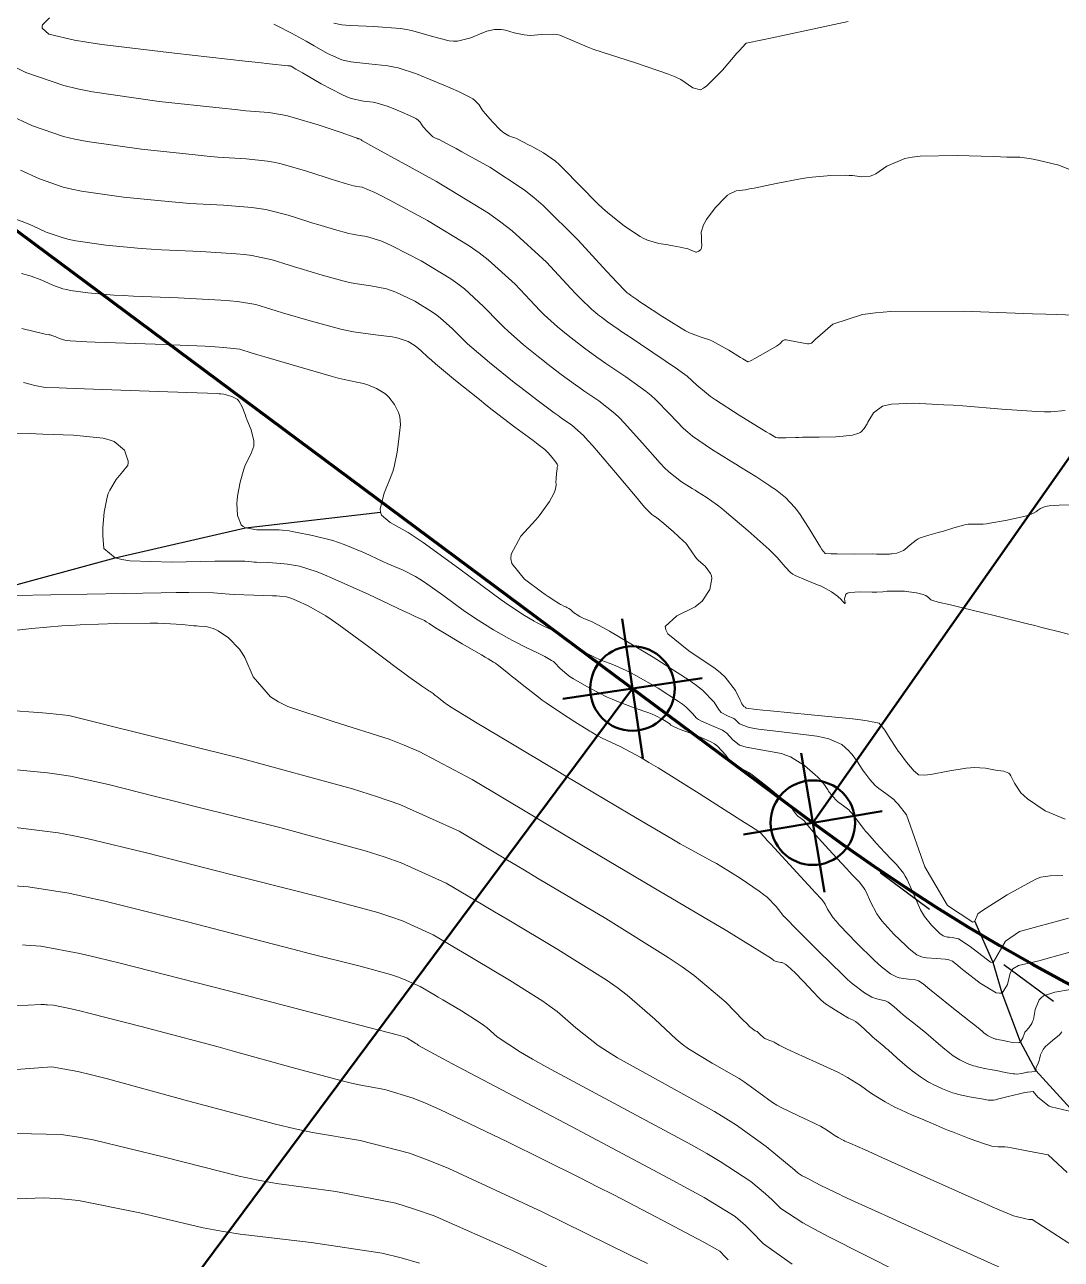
# Model space of a CAD drawing. Header units: millimetres. Extents: x 837475 to 838477, y 1189012 to 1191015.
# Drawn here: x 837877.8 to 837938.3, y 1190107.6 to 1190179.7 of the extents above; entities that cross this region are included whole.
import ezdxf

# ---------------------------------------------------------------- set-up
doc = ezdxf.new("R2010")
doc.units = ezdxf.units.MM
doc.header["$LTSCALE"] = 0.3
doc.linetypes.add('ACAD_ISO03W100', pattern=[30, 12, -18])
for name, color, linetype, lineweight in [('Abscisado 100m', 250, 'Continuous', 50), ('Abscisas TP Y TC', 250, 'Continuous', 50), ('VIA_Curvas', 250, 'Continuous', 80)]:
    doc.layers.add(name, color=color, linetype=linetype, lineweight=lineweight)
for name, color, linetype, lineweight, true_color in [('COTAS 10', 7, 'Continuous', 9, 0x6e3e2d), ('COTAS INT', 7, 'Continuous', 5, 0x9fa19f), ('Escorrentias', 7, 'Continuous', 25, 0x00a8ad), ('Linea_Tendencia', 7, 'ACAD_ISO03W100', 30, 0xef3939)]:
    doc.layers.add(name, color=color, linetype=linetype, lineweight=lineweight, true_color=true_color)

msp = doc.modelspace()

# ---------------------------------------------------------------- linework, layer by layer
at = {"layer": 'Abscisado 100m'}
for p, q in [((837912.664, 1190144.985, 1705.277), (837913.86, 1190136.853, 1705.277)), ((837917.328, 1190141.517, 1705.277), (837909.196, 1190140.32, 1705.277)), ((837913.262, 1190140.919, 1705.277), (837882.018, 1190098.891, 1705.277))]:
    msp.add_line(p, q, dxfattribs=at)
msp.add_circle((837913.262, 1190140.919, 1705.277), 2.466, dxfattribs=at)
at = {"layer": 'Abscisas TP Y TC'}
for p, q in [((837923.791, 1190133.091, 1705.277), (837974.886, 1190205.936, 1705.277)), ((837924.474, 1190129.038, 1705.277), (837923.109, 1190137.144, 1705.277)), ((837919.738, 1190132.408, 1705.277), (837927.844, 1190133.773, 1705.277))]:
    msp.add_line(p, q, dxfattribs=at)
msp.add_circle((837923.791, 1190133.091, 1705.277), 2.466, dxfattribs=at)
at = {"layer": 'COTAS 10'}
for points in [[(837938.889, 1190151.648), (837938.173, 1190151.627), (837937.586, 1190151.585), (837937.46, 1190151.566), (837937.348, 1190151.543), (837937.076, 1190151.432), (837936.901, 1190151.304), (837936.852, 1190151.271), (837936.802, 1190151.239), (837936.619, 1190151.13), (837936.263, 1190151.006), (837936.104, 1190150.964), (837935.919, 1190150.919), (837935.035, 1190150.728), (837934.119, 1190150.566), (837933.915, 1190150.539), (837933.731, 1190150.519), (837933.247, 1190150.511), (837932.848, 1190150.504), (837932.719, 1190150.485), (837932.582, 1190150.459), (837932.018, 1190150.302), (837931.417, 1190150.112), (837931.257, 1190150.065), (837931.099, 1190150.02), (837930.549, 1190149.876), (837930.059, 1190149.71), (837929.939, 1190149.651), (837929.825, 1190149.586), (837929.471, 1190149.303), (837929.16, 1190149.034), (837929.075, 1190148.978), (837928.989, 1190148.93), (837928.682, 1190148.824), (837928.402, 1190148.783), (837928.333, 1190148.776), (837928.269, 1190148.77), (837928.067, 1190148.766), (837927.68, 1190148.772), (837927.497, 1190148.772), (837927.282, 1190148.773), (837926.236, 1190148.772), (837925.206, 1190148.776), (837925.001, 1190148.779), (837924.832, 1190148.784), (837924.512, 1190148.808), (837924.321, 1190149.035), (837924.234, 1190149.167), (837924.131, 1190149.329), (837923.633, 1190150.163), (837923.05, 1190151.08), (837922.893, 1190151.295), (837922.738, 1190151.492), (837922.194, 1190152.062), (837921.606, 1190152.529), (837921.422, 1190152.662), (837921.23, 1190152.797), (837920.462, 1190153.295), (837919.563, 1190153.849), (837919.288, 1190154.019), (837919.001, 1190154.196), (837917.874, 1190154.893), (837916.77, 1190155.658), (837916.499, 1190155.878), (837916.242, 1190156.101), (837915.44, 1190156.934), (837914.618, 1190157.789), (837914.35, 1190158.026), (837914.063, 1190158.264), (837912.878, 1190159.121), (837911.716, 1190159.899), (837911.443, 1190160.086), (837911.192, 1190160.26), (837910.461, 1190160.786), (837909.859, 1190161.247), (837909.689, 1190161.38), (837909.518, 1190161.515), (837908.886, 1190162.025), (837908.117, 1190162.727), (837907.859, 1190162.983), (837907.582, 1190163.266), (837906.416, 1190164.511), (837904.844, 1190165.947), (837904.311, 1190166.349), (837903.735, 1190166.754), (837901.3, 1190168.236), (837899.065, 1190169.444), (837898.616, 1190169.676), (837898.239, 1190169.864), (837897.492, 1190170.175), (837897.189, 1190170.218), (837897.093, 1190170.238), (837896.991, 1190170.261), (837896.58, 1190170.37), (837895.932, 1190170.571), (837895.68, 1190170.651), (837895.398, 1190170.742), (837894.117, 1190171.157), (837892.694, 1190171.555), (837892.321, 1190171.635), (837891.958, 1190171.701), (837890.722, 1190171.828), (837889.07, 1190171.939), (837888.444, 1190171.994), (837887.745, 1190172.061), (837884.611, 1190172.391), (837881.441, 1190172.845), (837880.718, 1190172.991), (837880.064, 1190173.144), (837878.263, 1190173.768), (837876.84, 1190174.43)], [(837877.73, 1190158.775), (837878.093, 1190158.685), (837878.396, 1190158.611), (837878.999, 1190158.492), (837879.807, 1190158.465), (837880.24, 1190158.45), (837880.764, 1190158.432), (837883.413, 1190158.336), (837886.159, 1190158.238), (837886.744, 1190158.217), (837887.253, 1190158.199), (837888.458, 1190158.156), (837889.036, 1190158.134), (837889.15, 1190158.129), (837889.243, 1190158.124), (837889.412, 1190158.109), (837889.509, 1190158.08), (837889.557, 1190158.066), (837889.613, 1190158.049), (837889.893, 1190157.966), (837890.192, 1190157.812), (837890.26, 1190157.75), (837890.322, 1190157.68), (837890.496, 1190157.358), (837890.655, 1190156.922), (837890.709, 1190156.781), (837890.766, 1190156.631), (837891.008, 1190156.013), (837891.168, 1190155.383), (837891.175, 1190155.225), (837891.165, 1190155.074), (837890.99, 1190154.589), (837890.723, 1190154.072), (837890.654, 1190153.901), (837890.587, 1190153.719), (837890.364, 1190152.961), (837890.213, 1190152.155), (837890.192, 1190151.942), (837890.18, 1190151.734), (837890.211, 1190151.021), (837890.439, 1190150.476), (837890.551, 1190150.373), (837890.685, 1190150.292), (837891.347, 1190150.174), (837892.007, 1190150.188), (837892.14, 1190150.19), (837892.251, 1190150.191), (837892.473, 1190150.187), (837892.577, 1190150.178), (837892.614, 1190150.176), (837892.655, 1190150.174), (837892.831, 1190150.168), (837893.223, 1190150.116), (837893.4, 1190150.085), (837893.606, 1190150.048), (837894.595, 1190149.854), (837895.778, 1190149.551), (837896.106, 1190149.445), (837896.434, 1190149.329), (837897.622, 1190148.832), (837898.694, 1190148.339), (837898.948, 1190148.225), (837899.185, 1190148.122), (837899.889, 1190147.831), (837900.609, 1190147.464), (837900.855, 1190147.312), (837901.122, 1190147.137), (837902.255, 1190146.326), (837903.469, 1190145.443), (837903.787, 1190145.224), (837904.097, 1190145.016), (837905.15, 1190144.355), (837906.045, 1190143.84), (837906.256, 1190143.724), (837906.45, 1190143.619), (837907.018, 1190143.337), (837907.474, 1190143.128), (837907.597, 1190143.07), (837907.72, 1190143.011), (837908.154, 1190142.799), (837908.549, 1190142.563), (837908.647, 1190142.49), (837908.74, 1190142.414), (837909.034, 1190142.11), (837909.454, 1190141.734), (837909.627, 1190141.613), (837909.823, 1190141.484), (837910.733, 1190140.955), (837911.786, 1190140.426), (837912.071, 1190140.297), (837912.354, 1190140.176), (837913.357, 1190139.8), (837914.215, 1190139.497), (837914.408, 1190139.422), (837914.581, 1190139.35), (837915.044, 1190139.123), (837915.319, 1190138.948), (837915.374, 1190138.909), (837915.42, 1190138.874), (837915.507, 1190138.782), (837915.74, 1190138.657), (837915.877, 1190138.601), (837916.045, 1190138.536), (837916.915, 1190138.222), (837917.844, 1190137.812), (837918.05, 1190137.686), (837918.233, 1190137.555), (837918.708, 1190137.038), (837919.025, 1190136.59), (837919.108, 1190136.502), (837919.189, 1190136.431), (837919.466, 1190136.303), (837919.881, 1190136.12), (837920.049, 1190136.012), (837920.24, 1190135.88), (837921.123, 1190135.2), (837921.972, 1190134.496), (837922.142, 1190134.349), (837922.283, 1190134.223), (837922.557, 1190133.942), (837922.648, 1190133.803), (837922.673, 1190133.766), (837922.699, 1190133.73), (837922.794, 1190133.605), (837922.9, 1190133.491), (837922.932, 1190133.462), (837922.967, 1190133.434), (837923.104, 1190133.338), (837923.255, 1190133.22), (837923.298, 1190133.178), (837923.341, 1190133.131), (837923.501, 1190132.926), (837923.82, 1190132.536), (837923.963, 1190132.371), (837924.129, 1190132.183), (837924.929, 1190131.301), (837925.749, 1190130.415), (837925.928, 1190130.223), (837926.086, 1190130.055), (837926.487, 1190129.643), (837926.752, 1190129.305), (837926.825, 1190129.184), (837926.898, 1190129.05), (837927.161, 1190128.466), (837927.528, 1190127.776), (837927.667, 1190127.575), (837927.822, 1190127.369), (837928.518, 1190126.593), (837929.21, 1190125.916), (837929.364, 1190125.774), (837929.5, 1190125.651), (837929.856, 1190125.372), (837930.179, 1190125.248), (837930.295, 1190125.223), (837930.423, 1190125.202), (837930.984, 1190125.161), (837931.518, 1190125.13), (837931.629, 1190125.115), (837931.725, 1190125.097), (837931.939, 1190125.011), (837932.254, 1190124.751), (837932.413, 1190124.624), (837932.603, 1190124.474), (837933.548, 1190123.731), (837934.492, 1190123.171), (837934.681, 1190123.135), (837934.839, 1190123.151), (837935.148, 1190123.642), (837935.311, 1190124.318), (837935.377, 1190124.452), (837935.452, 1190124.561), (837935.797, 1190124.763), (837936.651, 1190124.952), (837937.048, 1190125.053), (837937.513, 1190125.176), (837939.771, 1190125.8)], [(837876.529, 1190136.262), (837879.127, 1190136.008), (837879.804, 1190135.913), (837880.463, 1190135.806), (837882.687, 1190135.328), (837885.501, 1190134.608), (837886.531, 1190134.349), (837887.67, 1190134.063), (837892.687, 1190132.816), (837897.66, 1190131.456), (837898.771, 1190131.1), (837899.766, 1190130.752), (837902.395, 1190129.57), (837904.534, 1190128.292), (837905.22, 1190127.884), (837905.945, 1190127.453), (837908.901, 1190125.7), (837911.727, 1190123.917), (837912.371, 1190123.466), (837912.954, 1190123.035), (837914.561, 1190121.633), (837915.813, 1190120.46), (837916.173, 1190120.173), (837916.539, 1190119.901), (837917.907, 1190119.057), (837919.181, 1190118.345), (837919.487, 1190118.157), (837919.773, 1190117.973), (837920.638, 1190117.343), (837921.439, 1190116.766), (837921.684, 1190116.615), (837921.939, 1190116.469), (837922.947, 1190115.976), (837923.861, 1190115.563), (837924.057, 1190115.468), (837924.229, 1190115.381), (837924.644, 1190115.134), (837924.894, 1190114.952), (837924.961, 1190114.906), (837925.029, 1190114.862), (837925.267, 1190114.718), (837925.515, 1190114.586), (837925.589, 1190114.55), (837925.665, 1190114.514), (837925.957, 1190114.386), (837926.835, 1190113.998), (837927.28, 1190113.799), (837927.813, 1190113.56), (837930.466, 1190112.363), (837933.2, 1190111.137), (837933.783, 1190110.88), (837934.292, 1190110.658), (837935.503, 1190110.152), (837936.21, 1190109.964), (837936.4, 1190109.943), (837936.588, 1190109.935), (837941.417, 1190106.816)], [(837914.145, 1190107.361), (837913.122, 1190107.854), (837907.989, 1190110.375), (837902.556, 1190112.902), (837901.343, 1190113.398), (837900.256, 1190113.807), (837897.382, 1190114.549), (837894.601, 1190115.003), (837893.573, 1190115.23), (837892.433, 1190115.5), (837887.382, 1190116.841), (837882.639, 1190118.139), (837881.693, 1190118.382), (837880.907, 1190118.575), (837879.392, 1190118.851), (837877.569, 1190118.706), (837876.588, 1190118.634), (837875.4, 1190118.547), (837869.392, 1190118.118)]]:
    msp.add_lwpolyline(points, dxfattribs=at)
at = {"layer": 'COTAS INT'}
for points in [[(837879.252, 1190180.065), (837878.839, 1190179.659), (837878.814, 1190179.554), (837878.828, 1190179.453), (837879.201, 1190179.118), (837880.706, 1190178.756), (837881.433, 1190178.639), (837882.295, 1190178.513), (837886.532, 1190177.996), (837890.658, 1190177.539), (837891.451, 1190177.452), (837892.093, 1190177.382), (837893.147, 1190177.268), (837893.206, 1190177.265), (837893.221, 1190177.264), (837893.234, 1190177.263), (837893.275, 1190177.258), (837893.307, 1190177.252), (837893.315, 1190177.25), (837893.322, 1190177.247), (837893.345, 1190177.237), (837893.628, 1190177.074), (837893.798, 1190176.976), (837894.009, 1190176.854), (837895.106, 1190176.219), (837896.31, 1190175.583), (837896.59, 1190175.46), (837896.845, 1190175.36), (837897.571, 1190175.193), (837898.139, 1190175.136), (837898.295, 1190175.107), (837898.45, 1190175.071), (837899.004, 1190174.891), (837899.532, 1190174.676), (837899.67, 1190174.619), (837899.804, 1190174.562), (837900.26, 1190174.363), (837900.619, 1190174.185), (837900.691, 1190174.141), (837900.753, 1190174.099), (837900.878, 1190173.969), (837900.97, 1190173.82), (837901.01, 1190173.767), (837901.056, 1190173.708), (837901.277, 1190173.453), (837901.512, 1190173.213), (837901.568, 1190173.164), (837901.619, 1190173.123), (837901.771, 1190173.038), (837901.908, 1190172.991), (837901.95, 1190172.974), (837901.993, 1190172.955), (837902.167, 1190172.872), (837902.705, 1190172.58), (837902.98, 1190172.43), (837903.308, 1190172.25), (837904.946, 1190171.348), (837906.947, 1190170.027), (837907.504, 1190169.583), (837908.062, 1190169.104), (837910.087, 1190167.093), (837911.748, 1190165.275), (837912.076, 1190164.92), (837912.347, 1190164.628), (837912.849, 1190164.105), (837912.977, 1190164.002), (837913.045, 1190163.948), (837913.167, 1190163.855), (837913.516, 1190163.616), (837913.694, 1190163.497), (837913.907, 1190163.355), (837914.971, 1190162.651), (837916.102, 1190161.947), (837916.358, 1190161.805), (837916.589, 1190161.686), (837917.217, 1190161.446), (837917.756, 1190161.271), (837917.932, 1190161.193), (837918.119, 1190161.102), (837918.889, 1190160.664), (837919.572, 1190160.243), (837919.703, 1190160.162), (837919.81, 1190160.096), (837919.988, 1190159.988), (837920.003, 1190159.982), (837920.007, 1190159.98), (837920.01, 1190159.98), (837920.022, 1190159.978), (837920.183, 1190160.063), (837920.403, 1190160.183), (837921.035, 1190160.531), (837921.664, 1190160.899), (837921.783, 1190160.978), (837921.878, 1190161.048), (837922.025, 1190161.218), (837922.145, 1190161.272), (837922.224, 1190161.27), (837922.321, 1190161.259), (837922.838, 1190161.155), (837923.365, 1190161.048), (837923.47, 1190161.036), (837923.557, 1190161.032), (837923.721, 1190161.079), (837923.94, 1190161.306), (837924.061, 1190161.415), (837924.209, 1190161.544), (837924.963, 1190162.178), (837926.69, 1190162.759), (837927.451, 1190162.856), (837928.336, 1190162.924), (837932.554, 1190162.935), (837936.605, 1190162.797), (837937.385, 1190162.771), (837938.016, 1190162.75), (837939.059, 1190162.717)], [(837892.331, 1190179.697), (837892.536, 1190179.6), (837893.359, 1190179.173), (837894.224, 1190178.694), (837894.456, 1190178.565), (837894.683, 1190178.436), (837895.474, 1190177.984), (837896.308, 1190177.621), (837896.564, 1190177.548), (837896.829, 1190177.489), (837897.876, 1190177.376), (837898.982, 1190177.266), (837899.285, 1190177.208), (837899.587, 1190177.138), (837900.667, 1190176.788), (837901.694, 1190176.37), (837901.963, 1190176.258), (837902.225, 1190176.147), (837903.113, 1190175.76), (837903.812, 1190175.412), (837903.953, 1190175.327), (837904.072, 1190175.246), (837904.317, 1190174.992), (837904.496, 1190174.702), (837904.574, 1190174.598), (837904.664, 1190174.484), (837905.094, 1190173.986), (837905.552, 1190173.519), (837905.66, 1190173.424), (837905.76, 1190173.344), (837906.056, 1190173.178), (837906.322, 1190173.086), (837906.404, 1190173.053), (837906.49, 1190173.016), (837906.827, 1190172.854), (837907.237, 1190172.64), (837907.368, 1190172.57), (837907.506, 1190172.495), (837908.07, 1190172.187), (837908.769, 1190171.689), (837908.993, 1190171.494), (837909.23, 1190171.275), (837910.196, 1190170.28), (837911.235, 1190169.212), (837911.518, 1190168.947), (837911.8, 1190168.696), (837912.802, 1190167.897), (837913.71, 1190167.309), (837913.933, 1190167.19), (837914.144, 1190167.09), (837914.802, 1190166.886), (837915.345, 1190166.806), (837915.483, 1190166.784), (837915.616, 1190166.762), (837916.052, 1190166.684), (837916.405, 1190166.602), (837916.486, 1190166.578), (837916.559, 1190166.554), (837916.763, 1190166.461), (837916.916, 1190166.399), (837916.958, 1190166.394), (837916.999, 1190166.395), (837917.144, 1190166.439), (837917.255, 1190166.544), (837917.275, 1190166.583), (837917.291, 1190166.626), (837917.305, 1190166.814), (837917.293, 1190166.989), (837917.291, 1190167.023), (837917.29, 1190167.05), (837917.29, 1190167.098), (837917.292, 1190167.171), (837917.291, 1190167.215), (837917.29, 1190167.269), (837917.282, 1190167.55), (837917.401, 1190167.979), (837917.479, 1190168.126), (837917.577, 1190168.286), (837918.097, 1190168.968), (837918.679, 1190169.585), (837918.816, 1190169.704), (837918.944, 1190169.8), (837919.318, 1190169.96), (837919.863, 1190170.034), (837920.098, 1190170.076), (837920.369, 1190170.127), (837921.651, 1190170.391), (837923.064, 1190170.661), (837923.418, 1190170.716), (837923.756, 1190170.763), (837924.839, 1190170.86), (837925.711, 1190170.875), (837925.915, 1190170.869), (837926.103, 1190170.86), (837926.65, 1190170.792), (837927.141, 1190170.829), (837927.295, 1190170.885), (837927.456, 1190170.962), (837928.102, 1190171.406), (837929.157, 1190171.851), (837929.576, 1190171.929), (837930.05, 1190171.986), (837932.219, 1190172.029), (837934.317, 1190171.961), (837934.746, 1190171.949), (837935.109, 1190171.939), (837935.87, 1190171.929), (837936.42, 1190171.861), (837936.65, 1190171.816), (837936.914, 1190171.759), (837938.146, 1190171.457), (837940.029, 1190170.714)], [(837925.858, 1190179.843), (837922.134, 1190179.047), (837921.42, 1190178.895), (837920.843, 1190178.773), (837919.903, 1190178.578), (837919.663, 1190178.335), (837919.527, 1190178.183), (837919.361, 1190177.993), (837918.51, 1190177.001), (837917.609, 1190176.093), (837917.411, 1190175.956), (837917.236, 1190175.869), (837916.79, 1190175.972), (837916.095, 1190176.456), (837915.762, 1190176.61), (837915.368, 1190176.772), (837913.439, 1190177.429), (837911.447, 1190178.071), (837911.013, 1190178.224), (837910.63, 1190178.365), (837909.671, 1190178.786), (837909.03, 1190179.045), (837908.846, 1190179.085), (837908.66, 1190179.111), (837907.968, 1190179.091), (837907.291, 1190179.039), (837907.115, 1190179.046), (837906.944, 1190179.061), (837906.368, 1190179.192), (837905.858, 1190179.335), (837905.73, 1190179.359), (837905.606, 1190179.376), (837905.204, 1190179.378), (837904.768, 1190179.277), (837904.624, 1190179.228), (837904.469, 1190179.171), (837903.823, 1190178.888), (837903.048, 1190178.694), (837902.812, 1190178.692), (837902.567, 1190178.712), (837901.604, 1190178.974), (837900.455, 1190179.313), (837900.094, 1190179.381), (837899.713, 1190179.439), (837898.18, 1190179.558), (837896.813, 1190179.617), (837896.538, 1190179.637), (837896.306, 1190179.658), (837895.842, 1190179.749)], [(837876.451, 1190177.569), (837877.871, 1190176.872), (837880.078, 1190176.108), (837880.88, 1190175.92), (837881.765, 1190175.742), (837885.651, 1190175.185), (837889.324, 1190174.786), (837890.075, 1190174.708), (837890.711, 1190174.645), (837892.048, 1190174.533), (837892.844, 1190174.41), (837893.139, 1190174.34), (837893.466, 1190174.254), (837894.92, 1190173.812), (837896.272, 1190173.366), (837896.537, 1190173.278), (837896.753, 1190173.204), (837897.137, 1190173.064), (837897.201, 1190173.031), (837897.215, 1190173.024), (837897.229, 1190173.019), (837897.267, 1190173.01), (837897.296, 1190173.007), (837897.304, 1190173.006), (837897.313, 1190173.004), (837897.341, 1190172.994), (837897.369, 1190172.983), (837897.383, 1190172.977), (837897.407, 1190172.967), (837897.426, 1190172.958), (837897.429, 1190172.955), (837897.433, 1190172.953), (837897.439, 1190172.946), (837897.444, 1190172.938), (837897.446, 1190172.936), (837897.448, 1190172.933), (837897.46, 1190172.919), (837897.475, 1190172.904), (837897.478, 1190172.902), (837897.486, 1190172.898), (837897.493, 1190172.895), (837897.497, 1190172.893), (837897.506, 1190172.889), (837898.174, 1190172.521), (837901.823, 1190170.509), (837904.86, 1190168.656), (837905.582, 1190168.145), (837906.254, 1190167.635), (837908.252, 1190165.802), (837909.665, 1190164.27), (837909.968, 1190163.951), (837910.232, 1190163.677), (837910.868, 1190163.065), (837911.247, 1190162.759), (837911.35, 1190162.677), (837911.452, 1190162.597), (837911.814, 1190162.32), (837912.435, 1190161.884), (837912.701, 1190161.703), (837913.008, 1190161.497), (837914.456, 1190160.535), (837915.892, 1190159.556), (837916.192, 1190159.339), (837916.449, 1190159.144), (837917.021, 1190158.635), (837917.58, 1190158.149), (837917.827, 1190157.969), (837918.115, 1190157.769), (837919.491, 1190156.883), (837920.817, 1190156.063), (837921.074, 1190155.905), (837921.283, 1190155.777), (837921.637, 1190155.562), (837921.752, 1190155.549), (837921.81, 1190155.548), (837921.879, 1190155.548), (837922.221, 1190155.559), (837922.771, 1190155.576), (837922.972, 1190155.58), (837923.193, 1190155.584), (837924.167, 1190155.594), (837925.14, 1190155.617), (837925.361, 1190155.629), (837925.561, 1190155.642), (837926.111, 1190155.71), (837926.467, 1190155.819), (837926.545, 1190155.858), (837926.615, 1190155.902), (837926.794, 1190156.095), (837926.95, 1190156.368), (837927.005, 1190156.463), (837927.064, 1190156.566), (837927.323, 1190157.006), (837927.863, 1190157.394), (837928.101, 1190157.463), (837928.377, 1190157.516), (837929.69, 1190157.57), (837931.427, 1190157.484), (837931.969, 1190157.45), (837932.537, 1190157.41), (837934.812, 1190157.225), (837936.869, 1190157.082), (837937.301, 1190157.069), (837937.673, 1190157.066), (837938.517, 1190157.15)], [(837939.129, 1190143.984), (837938.26, 1190144.214), (837937.154, 1190144.49), (837936.753, 1190144.59), (837936.311, 1190144.699), (837934.371, 1190145.178), (837932.524, 1190145.629), (837932.141, 1190145.721), (837931.814, 1190145.8), (837931.094, 1190145.965), (837930.791, 1190146.049), (837930.726, 1190146.076), (837930.671, 1190146.105), (837930.539, 1190146.224), (837930.386, 1190146.345), (837930.317, 1190146.376), (837930.236, 1190146.405), (837929.845, 1190146.5), (837929.386, 1190146.57), (837929.261, 1190146.583), (837929.138, 1190146.594), (837928.702, 1190146.612), (837928.313, 1190146.605), (837928.219, 1190146.6), (837928.132, 1190146.594), (837927.867, 1190146.563), (837927.528, 1190146.538), (837927.394, 1190146.537), (837927.243, 1190146.537), (837926.552, 1190146.558), (837925.92, 1190146.519), (837925.807, 1190146.482), (837925.72, 1190146.433), (837925.629, 1190146.162), (837925.671, 1190145.922), (837925.668, 1190145.893), (837925.658, 1190145.88), (837925.572, 1190145.966), (837925.387, 1190146.174), (837925.316, 1190146.237), (837925.236, 1190146.303), (837924.875, 1190146.563), (837924.393, 1190146.835), (837924.237, 1190146.909), (837924.071, 1190146.982), (837923.392, 1190147.241), (837922.753, 1190147.517), (837922.613, 1190147.601), (837922.489, 1190147.688), (837922.173, 1190148.032), (837921.715, 1190148.574), (837921.501, 1190148.787), (837921.249, 1190149.026), (837920.025, 1190150.118), (837918.753, 1190151.193), (837918.471, 1190151.422), (837918.219, 1190151.622), (837917.564, 1190152.096), (837917.066, 1190152.403), (837916.914, 1190152.497), (837916.755, 1190152.595), (837916.131, 1190152.981), (837915.378, 1190153.577), (837915.138, 1190153.807), (837914.885, 1190154.065), (837913.859, 1190155.233), (837912.788, 1190156.434), (837912.508, 1190156.714), (837912.234, 1190156.971), (837911.3, 1190157.707), (837910.423, 1190158.301), (837910.185, 1190158.468), (837909.948, 1190158.636), (837909.108, 1190159.251), (837908.266, 1190159.896), (837908.028, 1190160.082), (837907.788, 1190160.272), (837906.905, 1190160.986), (837906.003, 1190161.776), (837905.751, 1190162.014), (837905.498, 1190162.261), (837904.58, 1190163.22), (837903.458, 1190164.245), (837903.077, 1190164.533), (837902.666, 1190164.822), (837900.928, 1190165.879), (837899.262, 1190166.747), (837898.896, 1190166.917), (837898.572, 1190167.056), (837897.748, 1190167.301), (837897.124, 1190167.391), (837896.926, 1190167.431), (837896.717, 1190167.478), (837895.872, 1190167.704), (837894.901, 1190167.998), (837894.613, 1190168.088), (837894.316, 1190168.181), (837893.176, 1190168.548), (837891.87, 1190168.874), (837891.469, 1190168.941), (837891.05, 1190168.998), (837889.397, 1190169.124), (837887.429, 1190169.233), (837886.813, 1190169.281), (837886.166, 1190169.336), (837883.571, 1190169.597), (837881.116, 1190169.949), (837880.556, 1190170.061), (837880.05, 1190170.18), (837878.655, 1190170.664), (837877.552, 1190171.176)], [(837938.506, 1190133.29), (837937.354, 1190133.793), (837936.32, 1190134.49), (837936.108, 1190134.669), (837935.929, 1190134.841), (837935.549, 1190135.408), (837935.352, 1190135.834), (837935.288, 1190135.917), (837935.219, 1190135.984), (837934.935, 1190136.1), (837934.581, 1190136.135), (837934.468, 1190136.152), (837934.349, 1190136.172), (837933.866, 1190136.267), (837933.209, 1190136.311), (837932.98, 1190136.297), (837932.732, 1190136.273), (837931.666, 1190136.093), (837930.674, 1190135.909), (837930.472, 1190135.881), (837930.302, 1190135.864), (837929.949, 1190135.887), (837929.754, 1190136.054), (837929.683, 1190136.127), (837929.606, 1190136.213), (837929.264, 1190136.621), (837928.88, 1190137.127), (837928.776, 1190137.274), (837928.672, 1190137.423), (837928.305, 1190137.99), (837927.984, 1190138.486), (837927.91, 1190138.591), (837927.843, 1190138.682), (837927.652, 1190138.894), (837926.955, 1190139.044), (837926.568, 1190139.095), (837926.098, 1190139.151), (837923.698, 1190139.389), (837921.324, 1190139.611), (837920.868, 1190139.657), (837920.501, 1190139.696), (837919.904, 1190139.781), (837919.869, 1190139.819), (837919.856, 1190139.829), (837919.84, 1190139.838), (837919.771, 1190139.868), (837919.648, 1190140.029), (837919.598, 1190140.121), (837919.542, 1190140.233), (837919.282, 1190140.807), (837918.68, 1190141.592), (837918.408, 1190141.837), (837918.089, 1190142.095), (837916.558, 1190143.123), (837915.335, 1190144.108), (837915.212, 1190144.339), (837915.182, 1190144.55), (837915.848, 1190145.161), (837916.921, 1190145.695), (837917.146, 1190145.858), (837917.34, 1190146.028), (837917.783, 1190146.699), (837917.887, 1190147.342), (837917.867, 1190147.495), (837917.827, 1190147.636), (837917.508, 1190148.056), (837917.112, 1190148.397), (837917.024, 1190148.489), (837916.945, 1190148.58), (837916.735, 1190148.902), (837916.479, 1190149.273), (837916.371, 1190149.395), (837916.246, 1190149.526), (837915.661, 1190150.067), (837915.088, 1190150.557), (837914.971, 1190150.655), (837914.872, 1190150.737), (837914.666, 1190150.898), (837914.569, 1190150.957), (837914.54, 1190150.975), (837914.509, 1190150.994), (837914.388, 1190151.069), (837913.986, 1190151.495), (837913.778, 1190151.735), (837913.529, 1190152.029), (837912.277, 1190153.531), (837910.958, 1190155.08), (837910.665, 1190155.402), (837910.404, 1190155.679), (837909.723, 1190156.293), (837909.131, 1190156.703), (837908.926, 1190156.85), (837908.704, 1190157.011), (837907.755, 1190157.716), (837906.673, 1190158.545), (837906.367, 1190158.785), (837906.059, 1190159.029), (837904.923, 1190159.946), (837903.888, 1190160.826), (837903.642, 1190161.046), (837903.415, 1190161.256), (837902.744, 1190161.93), (837902.072, 1190162.544), (837901.844, 1190162.716), (837901.598, 1190162.889), (837900.556, 1190163.523), (837899.459, 1190164.051), (837899.177, 1190164.158), (837898.905, 1190164.247), (837898.005, 1190164.428), (837897.059, 1190164.563), (837896.76, 1190164.624), (837896.443, 1190164.696), (837895.163, 1190165.038), (837893.87, 1190165.425), (837893.545, 1190165.524), (837893.235, 1190165.62), (837892.235, 1190165.938), (837891.046, 1190166.192), (837890.616, 1190166.247), (837890.143, 1190166.296), (837888.071, 1190166.419), (837885.789, 1190166.527), (837885.182, 1190166.567), (837884.587, 1190166.61), (837882.532, 1190166.803), (837880.791, 1190167.053), (837880.394, 1190167.132), (837880.035, 1190167.217), (837879.046, 1190167.559), (837878.265, 1190167.923), (837878.037, 1190168.02), (837877.803, 1190168.116), (837876.915, 1190168.451)], [(837938.38, 1190130.009), (837937.646, 1190129.988), (837937.084, 1190129.909), (837936.833, 1190129.806), (837936.54, 1190129.669), (837935.135, 1190128.882), (837933.686, 1190127.959), (837933.422, 1190127.771), (837933.249, 1190127.34), (837933.12, 1190127.281), (837931.654, 1190128.257), (837930.316, 1190130.524), (837929.259, 1190133.551), (837928.771, 1190134.174), (837928.64, 1190134.316), (837928.509, 1190134.445), (837928.051, 1190134.803), (837927.634, 1190135.094), (837927.529, 1190135.181), (837927.429, 1190135.27), (837927.107, 1190135.616), (837926.82, 1190135.994), (837926.742, 1190136.104), (837926.664, 1190136.217), (837926.389, 1190136.641), (837926.084, 1190137.065), (837925.988, 1190137.177), (837925.886, 1190137.286), (837925.476, 1190137.663), (837924.717, 1190137.989), (837924.395, 1190138.067), (837924.025, 1190138.14), (837922.288, 1190138.36), (837920.612, 1190138.551), (837920.282, 1190138.605), (837920.009, 1190138.66), (837919.506, 1190138.866), (837919.324, 1190139.064), (837919.254, 1190139.115), (837919.175, 1190139.163), (837918.819, 1190139.319), (837918.447, 1190139.531), (837918.358, 1190139.614), (837918.275, 1190139.708), (837918.024, 1190140.132), (837917.351, 1190140.833), (837917.001, 1190141.1), (837916.58, 1190141.4), (837914.47, 1190142.746), (837912.353, 1190144.013), (837911.927, 1190144.262), (837911.571, 1190144.466), (837910.867, 1190144.837), (837910.612, 1190144.933), (837910.54, 1190144.963), (837910.468, 1190144.996), (837910.201, 1190145.13), (837909.97, 1190145.265), (837909.92, 1190145.297), (837909.877, 1190145.328), (837909.77, 1190145.423), (837909.695, 1190145.501), (837909.672, 1190145.52), (837909.647, 1190145.538), (837909.547, 1190145.598), (837909.436, 1190145.652), (837909.374, 1190145.682), (837909.258, 1190145.735), (837909.114, 1190145.806), (837909.065, 1190145.833), (837909.011, 1190145.862), (837908.784, 1190145.993), (837908.352, 1190146.286), (837908.169, 1190146.417), (837907.958, 1190146.57), (837906.97, 1190147.307), (837906.227, 1190148.225), (837906.171, 1190148.493), (837906.181, 1190148.767), (837906.757, 1190149.805), (837907.621, 1190150.773), (837907.813, 1190151.002), (837907.983, 1190151.214), (837908.426, 1190151.841), (837908.67, 1190152.3), (837908.716, 1190152.407), (837908.752, 1190152.505), (837908.804, 1190152.785), (837908.801, 1190153.026), (837908.803, 1190153.099), (837908.807, 1190153.175), (837908.831, 1190153.473), (837908.861, 1190153.735), (837908.869, 1190153.788), (837908.876, 1190153.833), (837908.9, 1190153.925), (837908.864, 1190154.021), (837908.833, 1190154.068), (837908.794, 1190154.124), (837908.577, 1190154.4), (837908.344, 1190154.676), (837908.294, 1190154.732), (837908.25, 1190154.78), (837908.145, 1190154.879), (837907.838, 1190155.105), (837907.668, 1190155.232), (837907.461, 1190155.387), (837906.402, 1190156.182), (837905.08, 1190157.194), (837904.706, 1190157.487), (837904.329, 1190157.785), (837902.942, 1190158.906), (837901.773, 1190159.875), (837901.534, 1190160.077), (837901.332, 1190160.251), (837900.909, 1190160.639), (837900.686, 1190160.842), (837900.611, 1190160.899), (837900.529, 1190160.957), (837900.184, 1190161.166), (837899.655, 1190161.355), (837899.458, 1190161.399), (837899.238, 1190161.439), (837898.261, 1190161.555), (837896.995, 1190161.736), (837896.593, 1190161.818), (837896.169, 1190161.913), (837894.455, 1190162.372), (837892.839, 1190162.852), (837892.478, 1190162.961), (837892.154, 1190163.059), (837891.294, 1190163.328), (837890.222, 1190163.51), (837889.764, 1190163.554), (837889.236, 1190163.594), (837886.746, 1190163.715), (837884.148, 1190163.821), (837883.551, 1190163.853), (837883.008, 1190163.885), (837881.492, 1190164.009), (837880.466, 1190164.156), (837880.232, 1190164.203), (837880.021, 1190164.253), (837879.438, 1190164.455), (837878.978, 1190164.669), (837878.843, 1190164.726), (837878.705, 1190164.783), (837878.182, 1190164.981), (837877.62, 1190165.147)], [(837938.707, 1190127.516), (837935.852, 1190126.74), (837935.041, 1190126.176), (837934.314, 1190124.942), (837934.152, 1190124.946), (837932.961, 1190125.859), (837932.291, 1190126.317), (837931.911, 1190126.39), (837931.769, 1190126.402), (837931.648, 1190126.416), (837931.386, 1190126.482), (837931.205, 1190126.624), (837931.136, 1190126.686), (837931.058, 1190126.758), (837930.706, 1190127.102), (837930.301, 1190127.626), (837930.19, 1190127.811), (837930.08, 1190128.014), (837929.685, 1190128.893), (837929.291, 1190129.768), (837929.182, 1190129.969), (837929.072, 1190130.151), (837928.675, 1190130.657), (837928.25, 1190131.083), (837928.123, 1190131.215), (837927.992, 1190131.352), (837927.485, 1190131.896), (837926.99, 1190132.455), (837926.868, 1190132.603), (837926.751, 1190132.747), (837926.38, 1190133.239), (837926.056, 1190133.652), (837925.969, 1190133.747), (837925.882, 1190133.833), (837925.578, 1190134.071), (837925.3, 1190134.264), (837925.231, 1190134.321), (837925.164, 1190134.381), (837924.95, 1190134.611), (837924.76, 1190134.862), (837924.708, 1190134.935), (837924.656, 1190135.01), (837924.473, 1190135.292), (837924.184, 1190135.644), (837924.065, 1190135.763), (837923.929, 1190135.891), (837923.3, 1190136.431), (837922.478, 1190136.935), (837922.222, 1190137.04), (837921.953, 1190137.13), (837920.877, 1190137.332), (837919.901, 1190137.491), (837919.695, 1190137.554), (837919.517, 1190137.625), (837919.107, 1190137.952), (837918.778, 1190138.31), (837918.652, 1190138.4), (837918.509, 1190138.487), (837917.867, 1190138.77), (837917.246, 1190139.033), (837917.117, 1190139.108), (837917.007, 1190139.182), (837916.766, 1190139.457), (837916.385, 1190139.853), (837916.187, 1190140.005), (837915.949, 1190140.174), (837914.757, 1190140.935), (837913.467, 1190141.682), (837913.168, 1190141.842), (837912.893, 1190141.982), (837912.112, 1190142.318), (837911.483, 1190142.554), (837911.306, 1190142.63), (837911.127, 1190142.711), (837910.467, 1190143.043), (837909.896, 1190143.374), (837909.773, 1190143.455), (837909.665, 1190143.531), (837909.402, 1190143.767), (837909.217, 1190143.957), (837909.159, 1190144.005), (837909.098, 1190144.051), (837908.85, 1190144.198), (837908.578, 1190144.332), (837908.501, 1190144.368), (837908.424, 1190144.405), (837908.138, 1190144.536), (837907.782, 1190144.713), (837907.66, 1190144.778), (837907.528, 1190144.851), (837906.967, 1190145.174), (837905.995, 1190145.823), (837905.604, 1190146.102), (837905.161, 1190146.424), (837903.118, 1190147.942), (837901.052, 1190149.445), (837900.593, 1190149.756), (837900.184, 1190150.022), (837899.117, 1190150.604), (837898.611, 1190151.041), (837898.556, 1190151.215), (837898.538, 1190151.413), (837898.78, 1190152.32), (837899.19, 1190153.332), (837899.277, 1190153.596), (837899.354, 1190153.853), (837899.536, 1190154.723), (837899.631, 1190155.471), (837899.652, 1190155.652), (837899.671, 1190155.821), (837899.72, 1190156.335), (837899.69, 1190156.781), (837899.659, 1190156.907), (837899.617, 1190157.034), (837899.385, 1190157.501), (837899.041, 1190157.932), (837898.929, 1190158.036), (837898.811, 1190158.134), (837898.321, 1190158.43), (837897.82, 1190158.64), (837897.693, 1190158.682), (837897.572, 1190158.718), (837897.179, 1190158.791), (837896.434, 1190158.949), (837896.092, 1190159.039), (837895.69, 1190159.148), (837893.746, 1190159.706), (837891.808, 1190160.279), (837891.41, 1190160.397), (837891.072, 1190160.498), (837890.353, 1190160.719), (837889.398, 1190160.829), (837888.911, 1190160.86), (837888.328, 1190160.892), (837885.42, 1190161.01), (837882.507, 1190161.116), (837881.92, 1190161.139), (837881.43, 1190161.16), (837880.452, 1190161.215), (837880.141, 1190161.26), (837880.07, 1190161.274), (837880.006, 1190161.289), (837879.83, 1190161.35), (837879.69, 1190161.415), (837879.649, 1190161.433), (837879.607, 1190161.45), (837879.449, 1190161.51), (837879.279, 1190161.56), (837879.23, 1190161.571), (837879.18, 1190161.581), (837878.992, 1190161.607), (837877.624, 1190161.924)], [(837877.226, 1190155.823), (837878.115, 1190155.798), (837878.463, 1190155.786), (837878.857, 1190155.773), (837880.648, 1190155.71), (837882.37, 1190155.529), (837882.719, 1190155.441), (837883.014, 1190155.337), (837883.619, 1190154.826), (837883.801, 1190154.314), (837883.828, 1190154.209), (837883.845, 1190154.12), (837883.826, 1190153.931), (837883.669, 1190153.757), (837883.601, 1190153.676), (837883.522, 1190153.581), (837883.143, 1190153.124), (837882.761, 1190152.498), (837882.678, 1190152.297), (837882.606, 1190152.084), (837882.432, 1190151.214), (837882.364, 1190150.314), (837882.359, 1190150.081), (837882.36, 1190149.856), (837882.413, 1190149.103), (837883.079, 1190148.55), (837883.466, 1190148.451), (837883.942, 1190148.375), (837886.394, 1190148.297), (837888.888, 1190148.35), (837889.39, 1190148.357), (837889.81, 1190148.361), (837890.647, 1190148.346), (837891.04, 1190148.312), (837891.18, 1190148.304), (837891.334, 1190148.296), (837892.001, 1190148.272), (837892.743, 1190148.227), (837892.943, 1190148.207), (837893.141, 1190148.183), (837893.839, 1190148.067), (837894.874, 1190147.727), (837895.284, 1190147.562), (837895.749, 1190147.366), (837897.873, 1190146.403), (837899.877, 1190145.461), (837900.265, 1190145.28), (837900.581, 1190145.132), (837901.12, 1190144.883), (837901.203, 1190144.841), (837901.231, 1190144.823), (837901.262, 1190144.803), (837901.392, 1190144.71), (837901.778, 1190144.463), (837901.97, 1190144.346), (837902.199, 1190144.209), (837903.333, 1190143.536), (837904.449, 1190142.88), (837904.667, 1190142.752), (837904.845, 1190142.648), (837905.16, 1190142.469), (837905.27, 1190142.398), (837905.319, 1190142.362), (837905.376, 1190142.32), (837905.648, 1190142.108), (837906.053, 1190141.784), (837906.194, 1190141.67), (837906.347, 1190141.546), (837907.002, 1190141.011), (837907.773, 1190140.411), (837907.999, 1190140.245), (837908.231, 1190140.079), (837909.114, 1190139.484), (837909.895, 1190138.981), (837910.062, 1190138.874), (837910.209, 1190138.781), (837910.562, 1190138.561), (837910.785, 1190138.428), (837910.85, 1190138.389), (837910.916, 1190138.35), (837911.164, 1190138.202), (837911.532, 1190138.007), (837911.674, 1190137.938), (837911.833, 1190137.862), (837912.549, 1190137.534), (837913.758, 1190136.889), (837914.227, 1190136.613), (837914.755, 1190136.296), (837917.148, 1190134.802), (837919.38, 1190133.379), (837919.807, 1190133.106), (837920.15, 1190132.887), (837920.699, 1190132.534), (837920.967, 1190132.241), (837921.133, 1190132.059), (837921.34, 1190131.834), (837922.418, 1190130.659), (837923.522, 1190129.459), (837923.744, 1190129.219), (837923.93, 1190129.019), (837924.299, 1190128.629), (837924.432, 1190128.46), (837924.469, 1190128.399), (837924.505, 1190128.332), (837924.637, 1190128.039), (837924.976, 1190127.537), (837925.144, 1190127.338), (837925.343, 1190127.113), (837926.33, 1190126.083), (837927.363, 1190125.074), (837927.592, 1190124.862), (837927.795, 1190124.679), (837928.325, 1190124.263), (837928.709, 1190124.079), (837928.821, 1190124.044), (837928.935, 1190124.014), (837929.368, 1190123.962), (837929.773, 1190123.914), (837929.87, 1190123.887), (837929.959, 1190123.854), (837930.226, 1190123.685), (837930.619, 1190123.351), (837930.788, 1190123.213), (837930.984, 1190123.056), (837931.909, 1190122.325), (837932.824, 1190121.606), (837933.013, 1190121.455), (837933.174, 1190121.326), (837933.525, 1190121.035), (837933.684, 1190120.896), (837933.725, 1190120.862), (837933.764, 1190120.83), (837933.894, 1190120.733), (837934.022, 1190120.653), (837934.098, 1190120.611), (837934.247, 1190120.541), (837934.408, 1190120.481), (837934.454, 1190120.467), (837934.502, 1190120.454), (837934.68, 1190120.416), (837934.909, 1190120.373), (837934.988, 1190120.357), (837935.074, 1190120.339), (837935.442, 1190120.259), (837935.785, 1190120.245), (837935.856, 1190120.268), (837935.916, 1190120.303), (837936.045, 1190120.529), (837936.134, 1190120.804), (837936.169, 1190120.87), (837936.209, 1190120.931), (837936.389, 1190121.116), (837936.574, 1190121.376), (837936.617, 1190121.485), (837936.656, 1190121.61), (837936.767, 1190122.192), (837936.994, 1190122.762), (837937.106, 1190122.88), (837937.24, 1190122.979), (837937.902, 1190123.192), (837938.827, 1190123.348)], [(837938.318, 1190120.884), (837938.253, 1190120.804), (837938.175, 1190120.72), (837937.778, 1190120.383), (837937.375, 1190120.034), (837937.293, 1190119.942), (837937.224, 1190119.853), (837937.083, 1190119.548), (837937.019, 1190119.283), (837936.999, 1190119.218), (837936.978, 1190119.156), (837936.893, 1190118.966), (837936.825, 1190118.819), (837936.815, 1190118.785), (837936.808, 1190118.753), (837936.815, 1190118.664), (837936.796, 1190118.605), (837936.773, 1190118.593), (837936.743, 1190118.583), (837936.571, 1190118.56), (837936.345, 1190118.537), (837936.282, 1190118.527), (837936.217, 1190118.515), (837935.98, 1190118.457), (837935.685, 1190118.424), (837935.584, 1190118.427), (837935.475, 1190118.436), (837935.012, 1190118.515), (837934.513, 1190118.622), (837934.381, 1190118.648), (837934.252, 1190118.674), (837933.807, 1190118.755), (837933.392, 1190118.844), (837933.281, 1190118.874), (837933.173, 1190118.907), (837932.799, 1190119.046), (837932.454, 1190119.209), (837932.364, 1190119.256), (837932.276, 1190119.305), (837931.98, 1190119.492), (837931.677, 1190119.718), (837931.586, 1190119.791), (837931.491, 1190119.87), (837931.12, 1190120.193), (837930.675, 1190120.58), (837930.534, 1190120.698), (837930.384, 1190120.821), (837929.778, 1190121.305), (837929.183, 1190121.78), (837929.041, 1190121.898), (837928.908, 1190122.009), (837928.512, 1190122.36), (837928.193, 1190122.61), (837928.11, 1190122.659), (837928.029, 1190122.698), (837927.753, 1190122.763), (837927.447, 1190122.826), (837927.347, 1190122.864), (837927.239, 1190122.911), (837926.795, 1190123.153), (837926.091, 1190123.707), (837925.819, 1190123.95), (837925.515, 1190124.231), (837924.142, 1190125.573), (837922.864, 1190126.856), (837922.62, 1190127.101), (837922.424, 1190127.298), (837922.113, 1190127.612), (837922.112, 1190127.614), (837922.107, 1190127.619), (837922.102, 1190127.625), (837922.028, 1190127.719), (837921.985, 1190127.776), (837921.931, 1190127.846), (837921.651, 1190128.21), (837921.117, 1190128.736), (837920.902, 1190128.907), (837920.659, 1190129.091), (837919.541, 1190129.849), (837918.414, 1190130.552), (837918.165, 1190130.702), (837917.944, 1190130.831), (837917.375, 1190131.135), (837916.482, 1190131.619), (837916.057, 1190131.862), (837915.556, 1190132.152), (837913.101, 1190133.594), (837910.237, 1190135.294), (837909.477, 1190135.746), (837908.732, 1190136.191), (837906.158, 1190137.73), (837904.111, 1190138.96), (837903.698, 1190139.21), (837903.351, 1190139.42), (837902.65, 1190139.85), (837902.393, 1190140.023), (837902.326, 1190140.071), (837902.26, 1190140.119), (837902.036, 1190140.294), (837901.843, 1190140.451), (837901.797, 1190140.488), (837901.755, 1190140.523), (837901.628, 1190140.625), (837901.46, 1190140.746), (837901.391, 1190140.794), (837901.313, 1190140.847), (837900.951, 1190141.086), (837900.223, 1190141.604), (837899.913, 1190141.832), (837899.557, 1190142.097), (837897.882, 1190143.359), (837896.134, 1190144.639), (837895.732, 1190144.916), (837895.366, 1190145.159), (837894.338, 1190145.754), (837893.661, 1190146.062), (837893.516, 1190146.124), (837893.389, 1190146.176), (837893.083, 1190146.28), (837892.677, 1190146.318), (837892.486, 1190146.328), (837892.262, 1190146.339), (837891.171, 1190146.376), (837890.013, 1190146.418), (837889.747, 1190146.432), (837889.504, 1190146.446), (837888.822, 1190146.505), (837887.369, 1190146.531), (837886.64, 1190146.524), (837885.768, 1190146.512), (837881.441, 1190146.42), (837877.213, 1190146.348)], [(837876.81, 1190144.274), (837878.207, 1190144.433), (837879.965, 1190144.573), (837880.494, 1190144.604), (837881.041, 1190144.632), (837883.168, 1190144.709), (837885.122, 1190144.736), (837885.559, 1190144.733), (837885.952, 1190144.726), (837886.997, 1190144.664), (837887.668, 1190144.589), (837887.825, 1190144.574), (837887.97, 1190144.561), (837888.391, 1190144.535), (837888.797, 1190144.428), (837888.933, 1190144.364), (837889.079, 1190144.285), (837889.692, 1190143.874), (837890.328, 1190143.219), (837890.488, 1190142.985), (837890.642, 1190142.728), (837891.14, 1190141.613), (837892.14, 1190140.44), (837892.609, 1190140.147), (837893.163, 1190139.868), (837895.86, 1190138.976), (837899.066, 1190137.971), (837899.942, 1190137.622), (837900.811, 1190137.241), (837903.907, 1190135.608), (837907.395, 1190133.524), (837908.513, 1190132.858), (837909.696, 1190132.155), (837914.516, 1190129.296), (837918.762, 1190126.771), (837919.582, 1190126.277), (837920.249, 1190125.874), (837921.376, 1190125.161), (837921.509, 1190125.053), (837921.55, 1190125.031), (837921.592, 1190125.013), (837921.756, 1190124.974), (837921.931, 1190124.939), (837921.981, 1190124.923), (837922.03, 1190124.904), (837922.211, 1190124.812), (837922.483, 1190124.59), (837922.591, 1190124.488), (837922.711, 1190124.37), (837923.263, 1190123.799), (837923.809, 1190123.219), (837923.927, 1190123.095), (837924.03, 1190122.986), (837924.283, 1190122.725), (837924.53, 1190122.523), (837924.63, 1190122.453), (837924.743, 1190122.376), (837925.264, 1190122.044), (837925.77, 1190121.742), (837925.872, 1190121.685), (837925.959, 1190121.638), (837926.138, 1190121.564), (837926.284, 1190121.481), (837926.35, 1190121.43), (837926.428, 1190121.367), (837926.798, 1190121.034), (837927.198, 1190120.668), (837927.293, 1190120.583), (837927.382, 1190120.505), (837927.945, 1190120.037), (837928.055, 1190119.941), (837928.177, 1190119.835), (837928.716, 1190119.352), (837929.298, 1190118.844), (837929.447, 1190118.721), (837929.59, 1190118.605), (837930.065, 1190118.251), (837930.53, 1190117.958), (837930.668, 1190117.881), (837930.809, 1190117.806), (837931.351, 1190117.551), (837931.939, 1190117.333), (837932.109, 1190117.282), (837932.282, 1190117.234), (837932.933, 1190117.094), (837933.51, 1190116.993), (837933.636, 1190116.971), (837933.748, 1190116.95), (837934.03, 1190116.894), (837934.322, 1190116.901), (837934.439, 1190116.92), (837934.573, 1190116.947), (837935.187, 1190117.105), (837935.849, 1190117.275), (837936.011, 1190117.31), (837936.165, 1190117.339), (837936.646, 1190117.396), (837936.91, 1190117.081), (837937.573, 1190116.554), (837937.704, 1190116.514), (837939.013, 1190116.196)], [(837938.624, 1190112.68), (837937.528, 1190113.715), (837936.373, 1190113.93), (837935.378, 1190114.118), (837935.172, 1190114.15), (837934.995, 1190114.173), (837934.606, 1190114.18), (837934.229, 1190114.223), (837934.059, 1190114.269), (837933.862, 1190114.329), (837932.914, 1190114.665), (837931.93, 1190115.045), (837931.709, 1190115.132), (837931.51, 1190115.212), (837930.981, 1190115.435), (837930.534, 1190115.632), (837930.388, 1190115.695), (837930.233, 1190115.761), (837929.59, 1190116.03), (837928.918, 1190116.325), (837928.743, 1190116.407), (837928.574, 1190116.49), (837928.003, 1190116.792), (837927.456, 1190117.125), (837927.301, 1190117.226), (837927.145, 1190117.332), (837926.57, 1190117.749), (837925.816, 1190118.23), (837925.547, 1190118.376), (837925.252, 1190118.528), (837923.97, 1190119.121), (837922.757, 1190119.657), (837922.507, 1190119.772), (837922.293, 1190119.873), (837921.827, 1190120.115), (837921.596, 1190120.25), (837921.531, 1190120.282), (837921.464, 1190120.313), (837921.218, 1190120.404), (837920.991, 1190120.499), (837920.937, 1190120.531), (837920.886, 1190120.566), (837920.731, 1190120.714), (837920.605, 1190120.848), (837920.572, 1190120.875), (837920.54, 1190120.897), (837920.428, 1190120.937), (837920.099, 1190121.202), (837919.929, 1190121.365), (837919.725, 1190121.568), (837918.703, 1190122.623), (837916.874, 1190124.168), (837916.16, 1190124.678), (837915.357, 1190125.225), (837911.708, 1190127.498), (837907.82, 1190129.804), (837906.866, 1190130.371), (837905.965, 1190130.908), (837903.151, 1190132.589), (837899.692, 1190134.144), (837898.383, 1190134.602), (837896.922, 1190135.07), (837890.381, 1190136.859), (837884.264, 1190138.373), (837883.071, 1190138.669), (837882.095, 1190138.911), (837880.381, 1190139.338), (837879.638, 1190139.434), (837879.275, 1190139.467), (837878.844, 1190139.503), (837876.72, 1190139.656)], [(837877.267, 1190132.805), (837879.754, 1190132.491), (837880.565, 1190132.342), (837881.43, 1190132.168), (837884.994, 1190131.318), (837888.907, 1190130.305), (837889.991, 1190130.028), (837891.076, 1190129.753), (837894.994, 1190128.773), (837898.398, 1190127.842), (837899.159, 1190127.598), (837899.839, 1190127.361), (837901.64, 1190126.551), (837903.104, 1190125.676), (837903.573, 1190125.397), (837904.07, 1190125.102), (837906.093, 1190123.902), (837908.027, 1190122.681), (837908.468, 1190122.373), (837908.868, 1190122.077), (837909.968, 1190121.118), (837911.271, 1190120.08), (837911.799, 1190119.736), (837912.4, 1190119.366), (837915.171, 1190117.825), (837918.049, 1190116.232), (837918.717, 1190115.831), (837919.329, 1190115.446), (837921.073, 1190114.199), (837922.196, 1190113.269), (837922.417, 1190113.085), (837922.598, 1190112.932), (837922.927, 1190112.645), (837923.17, 1190112.488), (837923.298, 1190112.418), (837923.451, 1190112.337), (837924.223, 1190111.947), (837925.107, 1190111.514), (837925.332, 1190111.405), (837925.548, 1190111.302), (837926.256, 1190110.969), (837927.592, 1190110.36), (837928.205, 1190110.082), (837928.922, 1190109.757), (837932.39, 1190108.188), (837935.792, 1190106.655)], [(837928.844, 1190106.845), (837924.718, 1190108.931), (837923.896, 1190109.367), (837923.215, 1190109.741), (837921.914, 1190110.577), (837921.408, 1190111.084), (837921.228, 1190111.25), (837921.03, 1190111.427), (837920.169, 1190112.158), (837918.389, 1190113.327), (837917.612, 1190113.78), (837916.712, 1190114.289), (837912.435, 1190116.592), (837908.261, 1190118.831), (837907.426, 1190119.299), (837906.73, 1190119.701), (837905.374, 1190120.603), (837904.781, 1190121.12), (837904.566, 1190121.279), (837904.328, 1190121.446), (837903.285, 1190122.104), (837902.194, 1190122.751), (837901.926, 1190122.91), (837901.674, 1190123.06), (837900.884, 1190123.532), (837899.913, 1190123.969), (837899.546, 1190124.097), (837899.136, 1190124.228), (837897.301, 1190124.73), (837894.482, 1190125.443), (837893.452, 1190125.708), (837892.313, 1190126.002), (837887.301, 1190127.307), (837882.397, 1190128.53), (837881.326, 1190128.772), (837880.381, 1190128.973), (837878.005, 1190129.349), (837876.628, 1190129.443)], [(837922.579, 1190107.329), (837920.901, 1190108.51), (837920.219, 1190109.235), (837920.039, 1190109.415), (837919.864, 1190109.584), (837919.264, 1190110.118), (837917.449, 1190111.209), (837916.507, 1190111.729), (837915.375, 1190112.345), (837909.699, 1190115.36), (837904.122, 1190118.296), (837903.052, 1190118.862), (837902.188, 1190119.321), (837900.781, 1190120.088), (837900.695, 1190120.163), (837900.663, 1190120.186), (837900.629, 1190120.21), (837900.477, 1190120.306), (837900.319, 1190120.4), (837900.28, 1190120.423), (837900.243, 1190120.445), (837900.128, 1190120.513), (837899.987, 1190120.577), (837899.934, 1190120.595), (837899.875, 1190120.614), (837899.608, 1190120.687), (837897.888, 1190121.134), (837896.912, 1190121.388), (837895.719, 1190121.699), (837889.608, 1190123.297), (837883.364, 1190124.892), (837882.088, 1190125.202), (837881.008, 1190125.455), (837878.742, 1190125.893), (837877.875, 1190125.952), (837877.676, 1190125.966)], [(837877.252, 1190122.405), (837878.757, 1190122.489), (837878.964, 1190122.472), (837879.039, 1190122.467), (837879.121, 1190122.461), (837879.48, 1190122.437), (837880.512, 1190122.231), (837881.018, 1190122.11), (837881.62, 1190121.963), (837884.593, 1190121.201), (837888.133, 1190120.263), (837889.092, 1190120.003), (837890.043, 1190119.745), (837893.405, 1190118.813), (837896.245, 1190118.05), (837896.867, 1190117.898), (837897.418, 1190117.771), (837898.813, 1190117.528), (837900.476, 1190117.013), (837901.195, 1190116.715), (837902.028, 1190116.35), (837905.969, 1190114.472), (837910.205, 1190112.359), (837911.222, 1190111.846), (837912.172, 1190111.364), (837915.041, 1190109.885), (837917.028, 1190108.831), (837917.422, 1190108.618), (837917.748, 1190108.439), (837918.36, 1190108.077), (837918.697, 1190107.742), (837918.85, 1190107.579)], [(837874.524, 1190114.69), (837877.33, 1190114.956), (837879.924, 1190114.886), (837880.82, 1190114.759), (837881.794, 1190114.587), (837885.951, 1190113.577), (837890.32, 1190112.472), (837891.427, 1190112.238), (837892.489, 1190112.037), (837895.951, 1190111.571), (837899.462, 1190110.885), (837900.554, 1190110.545), (837901.698, 1190110.14), (837906.264, 1190108.134), (837910.483, 1190106.105)], [(837900.84, 1190107.379), (837899.765, 1190107.693), (837898.668, 1190107.964), (837894.521, 1190108.592), (837890.377, 1190109.07), (837889.281, 1190109.247), (837888.208, 1190109.443), (837884.521, 1190110.314), (837880.948, 1190111.034), (837879.947, 1190111.136), (837878.942, 1190111.196), (837875.268, 1190111.061)]]:
    msp.add_lwpolyline(points, dxfattribs=at)
at = {"layer": 'Escorrentias'}
for p, q in [((837890.685, 1190150.292), (837898.556, 1190151.215)), ((837883.079, 1190148.55), (837890.685, 1190150.292)), ((837875.23, 1190146.414), (837883.079, 1190148.55)), ((837934.314, 1190124.942), (837933.249, 1190127.34)), ((837934.839, 1190123.151), (837934.314, 1190124.942)), ((837935.916, 1190120.303), (837934.839, 1190123.151)), ((837936.806, 1190118.634), (837935.916, 1190120.303)), ((837939.013, 1190116.196), (837936.806, 1190118.634))]:
    msp.add_line(p, q, dxfattribs=at)
at = {"layer": 'Linea_Tendencia', "elevation": 1705.277}
msp.add_lwpolyline([(838041.852, 1190952.651), (838036.556, 1190637.066), (838092.197, 1190318.419), (838154.509, 1189961.569), (837526.844, 1190428.193), (837754.279, 1189827.032), (837723.495, 1189335.311)], dxfattribs=at)
at = {"layer": 'VIA_Curvas', "elevation": 1705.277}
msp.add_lwpolyline([(838041.852, 1190952.651), (838036.739, 1190647.964, 0.047448), (838038.431, 1190626.329), (838092.197, 1190318.419), (838105.057, 1190244.773, -0.677898), (837923.791, 1190133.091), (837840.859, 1190194.745, 0.749125), (837665.299, 1190062.224), (837745.546, 1189850.114, -0.106451), (837752.737, 1189802.402), (837723.495, 1189335.311)], format="xyb", dxfattribs=at)

doc.saveas('drawing.dxf')
